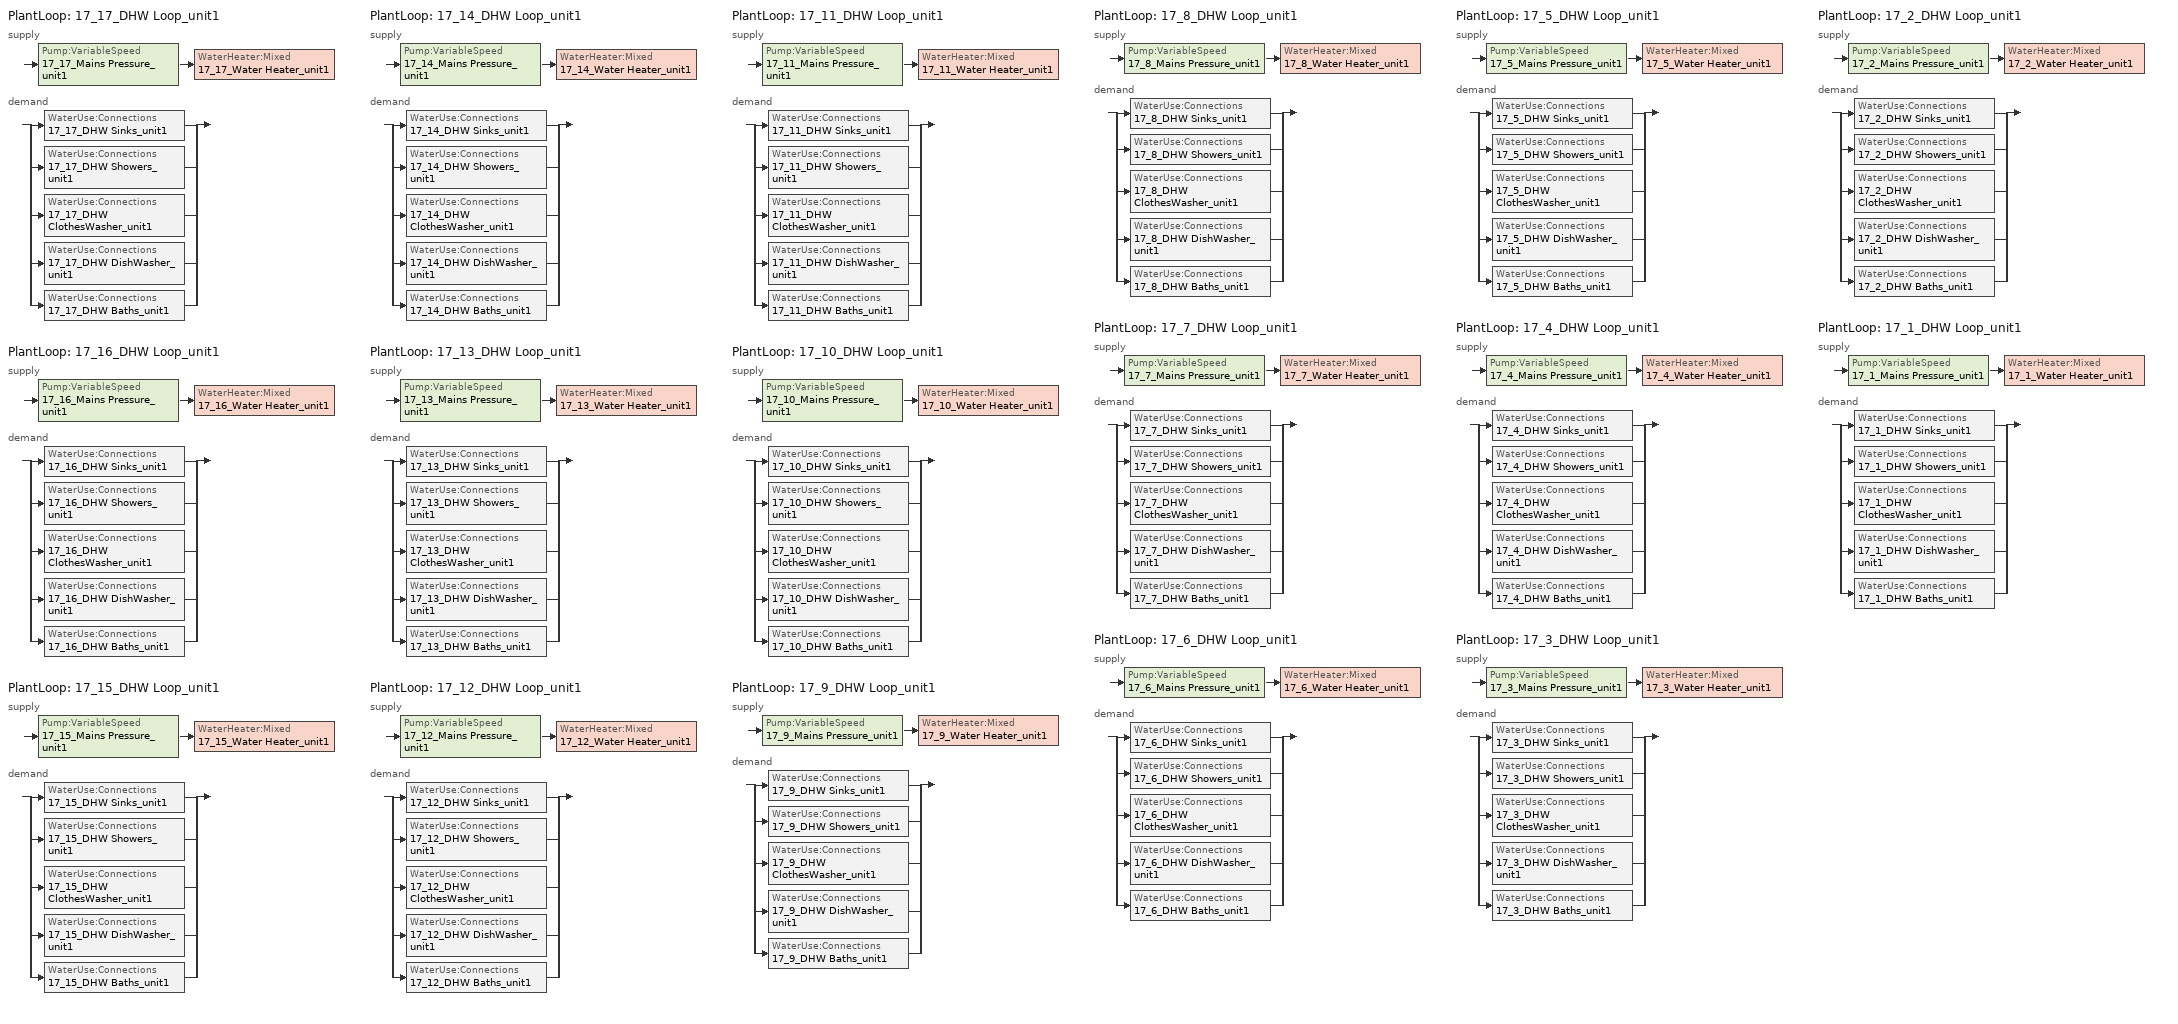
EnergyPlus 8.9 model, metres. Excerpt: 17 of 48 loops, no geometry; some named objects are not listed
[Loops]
PlantLoop '17_17_DHW Loop_unit1'
 supply: Pump:VariableSpeed '17_17_Mains Pressure_unit1' > WaterHeater:Mixed '17_17_Water Heater_unit1'
 demand: split
  | WaterUse:Connections '17_17_DHW Sinks_unit1'
  | WaterUse:Connections '17_17_DHW Showers_unit1'
  | WaterUse:Connections '17_17_DHW ClothesWasher_unit1'
  | WaterUse:Connections '17_17_DHW DishWasher_unit1'
  | WaterUse:Connections '17_17_DHW Baths_unit1'
PlantLoop '17_16_DHW Loop_unit1'
 supply: Pump:VariableSpeed '17_16_Mains Pressure_unit1' > WaterHeater:Mixed '17_16_Water Heater_unit1'
 demand: split
  | WaterUse:Connections '17_16_DHW Sinks_unit1'
  | WaterUse:Connections '17_16_DHW Showers_unit1'
  | WaterUse:Connections '17_16_DHW ClothesWasher_unit1'
  | WaterUse:Connections '17_16_DHW DishWasher_unit1'
  | WaterUse:Connections '17_16_DHW Baths_unit1'
PlantLoop '17_15_DHW Loop_unit1'
 supply: Pump:VariableSpeed '17_15_Mains Pressure_unit1' > WaterHeater:Mixed '17_15_Water Heater_unit1'
 demand: split
  | WaterUse:Connections '17_15_DHW Sinks_unit1'
  | WaterUse:Connections '17_15_DHW Showers_unit1'
  | WaterUse:Connections '17_15_DHW ClothesWasher_unit1'
  | WaterUse:Connections '17_15_DHW DishWasher_unit1'
  | WaterUse:Connections '17_15_DHW Baths_unit1'
PlantLoop '17_14_DHW Loop_unit1'
 supply: Pump:VariableSpeed '17_14_Mains Pressure_unit1' > WaterHeater:Mixed '17_14_Water Heater_unit1'
 demand: split
  | WaterUse:Connections '17_14_DHW Sinks_unit1'
  | WaterUse:Connections '17_14_DHW Showers_unit1'
  | WaterUse:Connections '17_14_DHW ClothesWasher_unit1'
  | WaterUse:Connections '17_14_DHW DishWasher_unit1'
  | WaterUse:Connections '17_14_DHW Baths_unit1'
PlantLoop '17_13_DHW Loop_unit1'
 supply: Pump:VariableSpeed '17_13_Mains Pressure_unit1' > WaterHeater:Mixed '17_13_Water Heater_unit1'
 demand: split
  | WaterUse:Connections '17_13_DHW Sinks_unit1'
  | WaterUse:Connections '17_13_DHW Showers_unit1'
  | WaterUse:Connections '17_13_DHW ClothesWasher_unit1'
  | WaterUse:Connections '17_13_DHW DishWasher_unit1'
  | WaterUse:Connections '17_13_DHW Baths_unit1'
PlantLoop '17_12_DHW Loop_unit1'
 supply: Pump:VariableSpeed '17_12_Mains Pressure_unit1' > WaterHeater:Mixed '17_12_Water Heater_unit1'
 demand: split
  | WaterUse:Connections '17_12_DHW Sinks_unit1'
  | WaterUse:Connections '17_12_DHW Showers_unit1'
  | WaterUse:Connections '17_12_DHW ClothesWasher_unit1'
  | WaterUse:Connections '17_12_DHW DishWasher_unit1'
  | WaterUse:Connections '17_12_DHW Baths_unit1'
PlantLoop '17_11_DHW Loop_unit1'
 supply: Pump:VariableSpeed '17_11_Mains Pressure_unit1' > WaterHeater:Mixed '17_11_Water Heater_unit1'
 demand: split
  | WaterUse:Connections '17_11_DHW Sinks_unit1'
  | WaterUse:Connections '17_11_DHW Showers_unit1'
  | WaterUse:Connections '17_11_DHW ClothesWasher_unit1'
  | WaterUse:Connections '17_11_DHW DishWasher_unit1'
  | WaterUse:Connections '17_11_DHW Baths_unit1'
PlantLoop '17_10_DHW Loop_unit1'
 supply: Pump:VariableSpeed '17_10_Mains Pressure_unit1' > WaterHeater:Mixed '17_10_Water Heater_unit1'
 demand: split
  | WaterUse:Connections '17_10_DHW Sinks_unit1'
  | WaterUse:Connections '17_10_DHW Showers_unit1'
  | WaterUse:Connections '17_10_DHW ClothesWasher_unit1'
  | WaterUse:Connections '17_10_DHW DishWasher_unit1'
  | WaterUse:Connections '17_10_DHW Baths_unit1'
PlantLoop '17_9_DHW Loop_unit1'
 supply: Pump:VariableSpeed '17_9_Mains Pressure_unit1' > WaterHeater:Mixed '17_9_Water Heater_unit1'
 demand: split
  | WaterUse:Connections '17_9_DHW Sinks_unit1'
  | WaterUse:Connections '17_9_DHW Showers_unit1'
  | WaterUse:Connections '17_9_DHW ClothesWasher_unit1'
  | WaterUse:Connections '17_9_DHW DishWasher_unit1'
  | WaterUse:Connections '17_9_DHW Baths_unit1'
PlantLoop '17_8_DHW Loop_unit1'
 supply: Pump:VariableSpeed '17_8_Mains Pressure_unit1' > WaterHeater:Mixed '17_8_Water Heater_unit1'
 demand: split
  | WaterUse:Connections '17_8_DHW Sinks_unit1'
  | WaterUse:Connections '17_8_DHW Showers_unit1'
  | WaterUse:Connections '17_8_DHW ClothesWasher_unit1'
  | WaterUse:Connections '17_8_DHW DishWasher_unit1'
  | WaterUse:Connections '17_8_DHW Baths_unit1'
PlantLoop '17_7_DHW Loop_unit1'
 supply: Pump:VariableSpeed '17_7_Mains Pressure_unit1' > WaterHeater:Mixed '17_7_Water Heater_unit1'
 demand: split
  | WaterUse:Connections '17_7_DHW Sinks_unit1'
  | WaterUse:Connections '17_7_DHW Showers_unit1'
  | WaterUse:Connections '17_7_DHW ClothesWasher_unit1'
  | WaterUse:Connections '17_7_DHW DishWasher_unit1'
  | WaterUse:Connections '17_7_DHW Baths_unit1'
PlantLoop '17_6_DHW Loop_unit1'
 supply: Pump:VariableSpeed '17_6_Mains Pressure_unit1' > WaterHeater:Mixed '17_6_Water Heater_unit1'
 demand: split
  | WaterUse:Connections '17_6_DHW Sinks_unit1'
  | WaterUse:Connections '17_6_DHW Showers_unit1'
  | WaterUse:Connections '17_6_DHW ClothesWasher_unit1'
  | WaterUse:Connections '17_6_DHW DishWasher_unit1'
  | WaterUse:Connections '17_6_DHW Baths_unit1'
PlantLoop '17_5_DHW Loop_unit1'
 supply: Pump:VariableSpeed '17_5_Mains Pressure_unit1' > WaterHeater:Mixed '17_5_Water Heater_unit1'
 demand: split
  | WaterUse:Connections '17_5_DHW Sinks_unit1'
  | WaterUse:Connections '17_5_DHW Showers_unit1'
  | WaterUse:Connections '17_5_DHW ClothesWasher_unit1'
  | WaterUse:Connections '17_5_DHW DishWasher_unit1'
  | WaterUse:Connections '17_5_DHW Baths_unit1'
PlantLoop '17_4_DHW Loop_unit1'
 supply: Pump:VariableSpeed '17_4_Mains Pressure_unit1' > WaterHeater:Mixed '17_4_Water Heater_unit1'
 demand: split
  | WaterUse:Connections '17_4_DHW Sinks_unit1'
  | WaterUse:Connections '17_4_DHW Showers_unit1'
  | WaterUse:Connections '17_4_DHW ClothesWasher_unit1'
  | WaterUse:Connections '17_4_DHW DishWasher_unit1'
  | WaterUse:Connections '17_4_DHW Baths_unit1'
PlantLoop '17_3_DHW Loop_unit1'
 supply: Pump:VariableSpeed '17_3_Mains Pressure_unit1' > WaterHeater:Mixed '17_3_Water Heater_unit1'
 demand: split
  | WaterUse:Connections '17_3_DHW Sinks_unit1'
  | WaterUse:Connections '17_3_DHW Showers_unit1'
  | WaterUse:Connections '17_3_DHW ClothesWasher_unit1'
  | WaterUse:Connections '17_3_DHW DishWasher_unit1'
  | WaterUse:Connections '17_3_DHW Baths_unit1'
PlantLoop '17_2_DHW Loop_unit1'
 supply: Pump:VariableSpeed '17_2_Mains Pressure_unit1' > WaterHeater:Mixed '17_2_Water Heater_unit1'
 demand: split
  | WaterUse:Connections '17_2_DHW Sinks_unit1'
  | WaterUse:Connections '17_2_DHW Showers_unit1'
  | WaterUse:Connections '17_2_DHW ClothesWasher_unit1'
  | WaterUse:Connections '17_2_DHW DishWasher_unit1'
  | WaterUse:Connections '17_2_DHW Baths_unit1'
PlantLoop '17_1_DHW Loop_unit1'
 supply: Pump:VariableSpeed '17_1_Mains Pressure_unit1' > WaterHeater:Mixed '17_1_Water Heater_unit1'
 demand: split
  | WaterUse:Connections '17_1_DHW Sinks_unit1'
  | WaterUse:Connections '17_1_DHW Showers_unit1'
  | WaterUse:Connections '17_1_DHW ClothesWasher_unit1'
  | WaterUse:Connections '17_1_DHW DishWasher_unit1'
  | WaterUse:Connections '17_1_DHW Baths_unit1'
[Sizing:Plant] Loop Type=Heating; Design Loop Exit Temperature {C}=48.8889; Loop Design Temperature Difference {deltaC}=5.55556
17_17_DHW Loop_unit1; 17_16_DHW Loop_unit1; 17_15_DHW Loop_unit1; 17_14_DHW Loop_unit1; 17_13_DHW Loop_unit1; 17_12_DHW Loop_unit1; 17_11_DHW Loop_unit1; 17_10_DHW Loop_unit1; 17_9_DHW Loop_unit1; 17_8_DHW Loop_unit1; 17_7_DHW Loop_unit1; 17_6_DHW Loop_unit1; 17_5_DHW Loop_unit1; 17_4_DHW Loop_unit1; 17_3_DHW Loop_unit1; 17_2_DHW Loop_unit1; 17_1_DHW Loop_unit1
[Pump:VariableSpeed] Design Maximum Flow Rate {m3/s}=autosize; Design Pump Head {Pa}=1; Design Power Consumption {W}=0; Motor Efficiency=1; Fraction of Motor Inefficiencies to Fluid Stream=0; Coefficient 1 of the Part Load Performance Curve=0; Coefficient 2 of the Part Load Performance Curve=1; Coefficient 3 of the Part Load Performance Curve=0; Coefficient 4 of the Part Load Performance Curve=0; Design Minimum Flow Rate {m3/s}=0; Pump Control Type=Intermittent
17_17_Mains Pressure_unit1; 17_16_Mains Pressure_unit1; 17_15_Mains Pressure_unit1; 17_14_Mains Pressure_unit1; 17_13_Mains Pressure_unit1; 17_12_Mains Pressure_unit1; 17_11_Mains Pressure_unit1; 17_10_Mains Pressure_unit1; 17_9_Mains Pressure_unit1; 17_8_Mains Pressure_unit1; 17_7_Mains Pressure_unit1; 17_6_Mains Pressure_unit1; 17_5_Mains Pressure_unit1; 17_4_Mains Pressure_unit1; 17_3_Mains Pressure_unit1; 17_2_Mains Pressure_unit1; 17_1_Mains Pressure_unit1
[WaterHeater:Mixed] Tank Volume {m3}=0.196841; Setpoint Temperature Schedule=17_dhw_setpt; Deadband Temperature Difference {deltaC}=2; Maximum Temperature Limit {C}=50; Heater Control Type=Cycle; Heater Maximum Capacity {W}=autosize; Heater Minimum Capacity {W}=0; Heater Ignition Minimum Flow Rate {m3/s}=0; Heater Fuel Type=electricity; Heater Thermal Efficiency=1; Ambient Temperature Indicator=Zone; Off Cycle Loss Coefficient to Ambient Temperature {W/K}=1.23162; Off Cycle Loss Fraction to Zone=1; On Cycle Loss Coefficient to Ambient Temperature {W/K}=1.23162; On Cycle Loss Fraction to Zone=1; Peak Use Flow Rate {m3/s}=0; Use Side Effectiveness=1; Source Side Effectiveness=1; Use Side Design Flow Rate {m3/s}=autosize; Source Side Design Flow Rate {m3/s}=0; Indirect Water Heating Recovery Time {hr}=1.5
Name | Ambient Temperature Zone
17_17_Water Heater_unit1 | 17_17_living_unit1
17_16_Water Heater_unit1 | 17_16_living_unit1
17_15_Water Heater_unit1 | 17_15_living_unit1
17_14_Water Heater_unit1 | 17_14_living_unit1
17_13_Water Heater_unit1 | 17_13_living_unit1
17_12_Water Heater_unit1 | 17_12_living_unit1
17_11_Water Heater_unit1 | 17_11_living_unit1
17_10_Water Heater_unit1 | 17_10_living_unit1
17_9_Water Heater_unit1 | 17_9_living_unit1
17_8_Water Heater_unit1 | 17_8_living_unit1
17_7_Water Heater_unit1 | 17_7_living_unit1
17_6_Water Heater_unit1 | 17_6_living_unit1
17_5_Water Heater_unit1 | 17_5_living_unit1
17_4_Water Heater_unit1 | 17_4_living_unit1
17_3_Water Heater_unit1 | 17_3_living_unit1
17_2_Water Heater_unit1 | 17_2_living_unit1
17_1_Water Heater_unit1 | 17_1_living_unit1
[WaterHeater:Sizing] Design Mode=ResidentialHUD-FHAMinimum; Number of Bedrooms=3; Number of Bathrooms=3
17_17_Water Heater_unit1; 17_16_Water Heater_unit1; 17_15_Water Heater_unit1; 17_14_Water Heater_unit1; 17_13_Water Heater_unit1; 17_12_Water Heater_unit1; 17_11_Water Heater_unit1; 17_10_Water Heater_unit1; 17_9_Water Heater_unit1; 17_8_Water Heater_unit1; 17_7_Water Heater_unit1; 17_6_Water Heater_unit1; 17_5_Water Heater_unit1; 17_4_Water Heater_unit1; 17_3_Water Heater_unit1; 17_2_Water Heater_unit1; 17_1_Water Heater_unit1
[PlantLoop] Fluid Type=Water; Maximum Loop Temperature {C}=100; Minimum Loop Temperature {C}=0; Maximum Loop Flow Rate {m3/s}=autosize; Minimum Loop Flow Rate {m3/s}=0; Plant Loop Volume {m3}=autocalculate; Load Distribution Scheme=Optimal
Name | Plant Equipment Operation Scheme
17_17_DHW Loop_unit1 | 17_17_DHW Loop Operation_unit1
17_16_DHW Loop_unit1 | 17_16_DHW Loop Operation_unit1
17_15_DHW Loop_unit1 | 17_15_DHW Loop Operation_unit1
17_14_DHW Loop_unit1 | 17_14_DHW Loop Operation_unit1
17_13_DHW Loop_unit1 | 17_13_DHW Loop Operation_unit1
17_12_DHW Loop_unit1 | 17_12_DHW Loop Operation_unit1
17_11_DHW Loop_unit1 | 17_11_DHW Loop Operation_unit1
17_10_DHW Loop_unit1 | 17_10_DHW Loop Operation_unit1
17_9_DHW Loop_unit1 | 17_9_DHW Loop Operation_unit1
17_8_DHW Loop_unit1 | 17_8_DHW Loop Operation_unit1
17_7_DHW Loop_unit1 | 17_7_DHW Loop Operation_unit1
17_6_DHW Loop_unit1 | 17_6_DHW Loop Operation_unit1
17_5_DHW Loop_unit1 | 17_5_DHW Loop Operation_unit1
17_4_DHW Loop_unit1 | 17_4_DHW Loop Operation_unit1
17_3_DHW Loop_unit1 | 17_3_DHW Loop Operation_unit1
17_2_DHW Loop_unit1 | 17_2_DHW Loop Operation_unit1
17_1_DHW Loop_unit1 | 17_1_DHW Loop Operation_unit1
[PlantEquipmentList]
17_17_DHW Plant Equipment_unit1: 17_17_Water Heater_unit1
17_16_DHW Plant Equipment_unit1: 17_16_Water Heater_unit1
17_15_DHW Plant Equipment_unit1: 17_15_Water Heater_unit1
17_14_DHW Plant Equipment_unit1: 17_14_Water Heater_unit1
17_13_DHW Plant Equipment_unit1: 17_13_Water Heater_unit1
17_12_DHW Plant Equipment_unit1: 17_12_Water Heater_unit1
17_11_DHW Plant Equipment_unit1: 17_11_Water Heater_unit1
17_10_DHW Plant Equipment_unit1: 17_10_Water Heater_unit1
17_9_DHW Plant Equipment_unit1: 17_9_Water Heater_unit1
17_8_DHW Plant Equipment_unit1: 17_8_Water Heater_unit1
17_7_DHW Plant Equipment_unit1: 17_7_Water Heater_unit1
17_6_DHW Plant Equipment_unit1: 17_6_Water Heater_unit1
17_5_DHW Plant Equipment_unit1: 17_5_Water Heater_unit1
17_4_DHW Plant Equipment_unit1: 17_4_Water Heater_unit1
17_3_DHW Plant Equipment_unit1: 17_3_Water Heater_unit1
17_2_DHW Plant Equipment_unit1: 17_2_Water Heater_unit1
17_1_DHW Plant Equipment_unit1: 17_1_Water Heater_unit1
[PlantEquipmentOperation:HeatingLoad] Load Range 1 Lower Limit {W}=0; Load Range 1 Upper Limit {W}=1000000000000000
Name | Range 1 Equipment List
17_17_DHW Control Scheme_unit1 | 17_17_DHW Plant Equipment_unit1
17_16_DHW Control Scheme_unit1 | 17_16_DHW Plant Equipment_unit1
17_15_DHW Control Scheme_unit1 | 17_15_DHW Plant Equipment_unit1
17_14_DHW Control Scheme_unit1 | 17_14_DHW Plant Equipment_unit1
17_13_DHW Control Scheme_unit1 | 17_13_DHW Plant Equipment_unit1
17_12_DHW Control Scheme_unit1 | 17_12_DHW Plant Equipment_unit1
17_11_DHW Control Scheme_unit1 | 17_11_DHW Plant Equipment_unit1
17_10_DHW Control Scheme_unit1 | 17_10_DHW Plant Equipment_unit1
17_9_DHW Control Scheme_unit1 | 17_9_DHW Plant Equipment_unit1
17_8_DHW Control Scheme_unit1 | 17_8_DHW Plant Equipment_unit1
17_7_DHW Control Scheme_unit1 | 17_7_DHW Plant Equipment_unit1
17_6_DHW Control Scheme_unit1 | 17_6_DHW Plant Equipment_unit1
17_5_DHW Control Scheme_unit1 | 17_5_DHW Plant Equipment_unit1
17_4_DHW Control Scheme_unit1 | 17_4_DHW Plant Equipment_unit1
17_3_DHW Control Scheme_unit1 | 17_3_DHW Plant Equipment_unit1
17_2_DHW Control Scheme_unit1 | 17_2_DHW Plant Equipment_unit1
17_1_DHW Control Scheme_unit1 | 17_1_DHW Plant Equipment_unit1
[PlantEquipmentOperationSchemes] Control Scheme 1 Schedule=17_always_avail
Name | Control Scheme 1
17_17_DHW Loop Operation_unit1 | 17_17_DHW Control Scheme_unit1
17_16_DHW Loop Operation_unit1 | 17_16_DHW Control Scheme_unit1
17_15_DHW Loop Operation_unit1 | 17_15_DHW Control Scheme_unit1
17_14_DHW Loop Operation_unit1 | 17_14_DHW Control Scheme_unit1
17_13_DHW Loop Operation_unit1 | 17_13_DHW Control Scheme_unit1
17_12_DHW Loop Operation_unit1 | 17_12_DHW Control Scheme_unit1
17_11_DHW Loop Operation_unit1 | 17_11_DHW Control Scheme_unit1
17_10_DHW Loop Operation_unit1 | 17_10_DHW Control Scheme_unit1
17_9_DHW Loop Operation_unit1 | 17_9_DHW Control Scheme_unit1
17_8_DHW Loop Operation_unit1 | 17_8_DHW Control Scheme_unit1
17_7_DHW Loop Operation_unit1 | 17_7_DHW Control Scheme_unit1
17_6_DHW Loop Operation_unit1 | 17_6_DHW Control Scheme_unit1
17_5_DHW Loop Operation_unit1 | 17_5_DHW Control Scheme_unit1
17_4_DHW Loop Operation_unit1 | 17_4_DHW Control Scheme_unit1
17_3_DHW Loop Operation_unit1 | 17_3_DHW Control Scheme_unit1
17_2_DHW Loop Operation_unit1 | 17_2_DHW Control Scheme_unit1
17_1_DHW Loop Operation_unit1 | 17_1_DHW Control Scheme_unit1
[SetpointManager:Scheduled] Control Variable=Temperature; Schedule=17_DHWSupplySetpoint
Name | Setpoint Node or NodeList
17_17_DHW Loop Setpoint Manager_unit1 | 17_17_DHW Supply Outlet Node_unit1
17_16_DHW Loop Setpoint Manager_unit1 | 17_16_DHW Supply Outlet Node_unit1
17_15_DHW Loop Setpoint Manager_unit1 | 17_15_DHW Supply Outlet Node_unit1
17_14_DHW Loop Setpoint Manager_unit1 | 17_14_DHW Supply Outlet Node_unit1
17_13_DHW Loop Setpoint Manager_unit1 | 17_13_DHW Supply Outlet Node_unit1
17_12_DHW Loop Setpoint Manager_unit1 | 17_12_DHW Supply Outlet Node_unit1
17_11_DHW Loop Setpoint Manager_unit1 | 17_11_DHW Supply Outlet Node_unit1
17_10_DHW Loop Setpoint Manager_unit1 | 17_10_DHW Supply Outlet Node_unit1
17_9_DHW Loop Setpoint Manager_unit1 | 17_9_DHW Supply Outlet Node_unit1
17_8_DHW Loop Setpoint Manager_unit1 | 17_8_DHW Supply Outlet Node_unit1
17_7_DHW Loop Setpoint Manager_unit1 | 17_7_DHW Supply Outlet Node_unit1
17_6_DHW Loop Setpoint Manager_unit1 | 17_6_DHW Supply Outlet Node_unit1
17_5_DHW Loop Setpoint Manager_unit1 | 17_5_DHW Supply Outlet Node_unit1
17_4_DHW Loop Setpoint Manager_unit1 | 17_4_DHW Supply Outlet Node_unit1
17_3_DHW Loop Setpoint Manager_unit1 | 17_3_DHW Supply Outlet Node_unit1
17_2_DHW Loop Setpoint Manager_unit1 | 17_2_DHW Supply Outlet Node_unit1
17_1_DHW Loop Setpoint Manager_unit1 | 17_1_DHW Supply Outlet Node_unit1
[WaterUse:Equipment]
Name | Peak Flow Rate {m3/s} | Flow Rate Fraction Schedule | Target Temperature Schedule
17_17_Clothes Washer_unit1; 17_16_Clothes Washer_unit1; 17_15_Clothes Washer_unit1; 17_14_Clothes Washer_unit1; 17_13_Clothes Washer_unit1; 17_12_Clothes Washer_unit1; 17_11_Clothes Washer_unit1; 17_10_Clothes Washer_unit1; 17_9_Clothes Washer_unit1; 17_8_Clothes Washer_unit1; 17_7_Clothes Washer_unit1; 17_6_Clothes Washer_unit1; 17_5_Clothes Washer_unit1; 17_4_Clothes Washer_unit1; 17_3_Clothes Washer_unit1; 17_2_Clothes Washer_unit1; 17_1_Clothes Washer_unit1 | 1.62192e-06 | 17_ClothesWasher | 17_CWWaterTempSchedule
17_17_Dishwasher_unit1; 17_16_Dishwasher_unit1; 17_15_Dishwasher_unit1; 17_14_Dishwasher_unit1; 17_13_Dishwasher_unit1; 17_12_Dishwasher_unit1; 17_11_Dishwasher_unit1; 17_10_Dishwasher_unit1; 17_9_Dishwasher_unit1; 17_8_Dishwasher_unit1; 17_7_Dishwasher_unit1; 17_6_Dishwasher_unit1; 17_5_Dishwasher_unit1; 17_4_Dishwasher_unit1; 17_3_Dishwasher_unit1; 17_2_Dishwasher_unit1; 17_1_Dishwasher_unit1 | 6.36685e-07 | 17_Dishwasher | 17_DWWaterTempSchedule
17_17_Sinks_unit1; 17_16_Sinks_unit1; 17_15_Sinks_unit1; 17_14_Sinks_unit1; 17_13_Sinks_unit1; 17_12_Sinks_unit1; 17_11_Sinks_unit1; 17_10_Sinks_unit1; 17_9_Sinks_unit1; 17_8_Sinks_unit1; 17_7_Sinks_unit1; 17_6_Sinks_unit1; 17_5_Sinks_unit1; 17_4_Sinks_unit1; 17_3_Sinks_unit1; 17_2_Sinks_unit1; 17_1_Sinks_unit1 | 7.1934e-05 | 17_BA_sink_sch | 17_SSBWaterTempSchedule
17_17_Showers_unit1; 17_16_Showers_unit1; 17_15_Showers_unit1; 17_14_Showers_unit1; 17_13_Showers_unit1; 17_12_Showers_unit1; 17_11_Showers_unit1; 17_10_Showers_unit1; 17_9_Showers_unit1; 17_8_Showers_unit1; 17_7_Showers_unit1; 17_6_Showers_unit1; 17_5_Showers_unit1; 17_4_Showers_unit1; 17_3_Showers_unit1; 17_2_Showers_unit1; 17_1_Showers_unit1 | 0.000141975 | 17_BA_shower_sch | 17_SSBWaterTempSchedule
17_17_Baths_unit1; 17_16_Baths_unit1; 17_15_Baths_unit1; 17_14_Baths_unit1; 17_13_Baths_unit1; 17_12_Baths_unit1; 17_11_Baths_unit1; 17_10_Baths_unit1; 17_9_Baths_unit1; 17_8_Baths_unit1; 17_7_Baths_unit1; 17_6_Baths_unit1; 17_5_Baths_unit1; 17_4_Baths_unit1; 17_3_Baths_unit1; 17_2_Baths_unit1; 17_1_Baths_unit1 | 0.00027764 | 17_BA_bath_sch | 17_SSBWaterTempSchedule
[WaterUse:Connections] Drain Water Heat Exchanger Type=None
Name | Water Use Equipment 1
17_17_DHW Sinks_unit1 | 17_17_Sinks_unit1
17_17_DHW Showers_unit1 | 17_17_Showers_unit1
17_17_DHW ClothesWasher_unit1 | 17_17_Clothes Washer_unit1
17_17_DHW DishWasher_unit1 | 17_17_Dishwasher_unit1
17_17_DHW Baths_unit1 | 17_17_Baths_unit1
17_16_DHW Sinks_unit1 | 17_16_Sinks_unit1
17_16_DHW Showers_unit1 | 17_16_Showers_unit1
17_16_DHW ClothesWasher_unit1 | 17_16_Clothes Washer_unit1
17_16_DHW DishWasher_unit1 | 17_16_Dishwasher_unit1
17_16_DHW Baths_unit1 | 17_16_Baths_unit1
17_15_DHW Sinks_unit1 | 17_15_Sinks_unit1
17_15_DHW Showers_unit1 | 17_15_Showers_unit1
17_15_DHW ClothesWasher_unit1 | 17_15_Clothes Washer_unit1
17_15_DHW DishWasher_unit1 | 17_15_Dishwasher_unit1
17_15_DHW Baths_unit1 | 17_15_Baths_unit1
17_14_DHW Sinks_unit1 | 17_14_Sinks_unit1
17_14_DHW Showers_unit1 | 17_14_Showers_unit1
17_14_DHW ClothesWasher_unit1 | 17_14_Clothes Washer_unit1
17_14_DHW DishWasher_unit1 | 17_14_Dishwasher_unit1
17_14_DHW Baths_unit1 | 17_14_Baths_unit1
17_13_DHW Sinks_unit1 | 17_13_Sinks_unit1
17_13_DHW Showers_unit1 | 17_13_Showers_unit1
17_13_DHW ClothesWasher_unit1 | 17_13_Clothes Washer_unit1
17_13_DHW DishWasher_unit1 | 17_13_Dishwasher_unit1
17_13_DHW Baths_unit1 | 17_13_Baths_unit1
17_12_DHW Sinks_unit1 | 17_12_Sinks_unit1
17_12_DHW Showers_unit1 | 17_12_Showers_unit1
17_12_DHW ClothesWasher_unit1 | 17_12_Clothes Washer_unit1
17_12_DHW DishWasher_unit1 | 17_12_Dishwasher_unit1
17_12_DHW Baths_unit1 | 17_12_Baths_unit1
17_11_DHW Sinks_unit1 | 17_11_Sinks_unit1
17_11_DHW Showers_unit1 | 17_11_Showers_unit1
17_11_DHW ClothesWasher_unit1 | 17_11_Clothes Washer_unit1
17_11_DHW DishWasher_unit1 | 17_11_Dishwasher_unit1
17_11_DHW Baths_unit1 | 17_11_Baths_unit1
17_10_DHW Sinks_unit1 | 17_10_Sinks_unit1
17_10_DHW Showers_unit1 | 17_10_Showers_unit1
17_10_DHW ClothesWasher_unit1 | 17_10_Clothes Washer_unit1
17_10_DHW DishWasher_unit1 | 17_10_Dishwasher_unit1
17_10_DHW Baths_unit1 | 17_10_Baths_unit1
17_9_DHW Sinks_unit1 | 17_9_Sinks_unit1
17_9_DHW Showers_unit1 | 17_9_Showers_unit1
17_9_DHW ClothesWasher_unit1 | 17_9_Clothes Washer_unit1
17_9_DHW DishWasher_unit1 | 17_9_Dishwasher_unit1
17_9_DHW Baths_unit1 | 17_9_Baths_unit1
17_8_DHW Sinks_unit1 | 17_8_Sinks_unit1
17_8_DHW Showers_unit1 | 17_8_Showers_unit1
17_8_DHW ClothesWasher_unit1 | 17_8_Clothes Washer_unit1
17_8_DHW DishWasher_unit1 | 17_8_Dishwasher_unit1
17_8_DHW Baths_unit1 | 17_8_Baths_unit1
17_7_DHW Sinks_unit1 | 17_7_Sinks_unit1
17_7_DHW Showers_unit1 | 17_7_Showers_unit1
17_7_DHW ClothesWasher_unit1 | 17_7_Clothes Washer_unit1
17_7_DHW DishWasher_unit1 | 17_7_Dishwasher_unit1
17_7_DHW Baths_unit1 | 17_7_Baths_unit1
17_6_DHW Sinks_unit1 | 17_6_Sinks_unit1
17_6_DHW Showers_unit1 | 17_6_Showers_unit1
17_6_DHW ClothesWasher_unit1 | 17_6_Clothes Washer_unit1
17_6_DHW DishWasher_unit1 | 17_6_Dishwasher_unit1
17_6_DHW Baths_unit1 | 17_6_Baths_unit1
17_5_DHW Sinks_unit1 | 17_5_Sinks_unit1
17_5_DHW Showers_unit1 | 17_5_Showers_unit1
17_5_DHW ClothesWasher_unit1 | 17_5_Clothes Washer_unit1
17_5_DHW DishWasher_unit1 | 17_5_Dishwasher_unit1
17_5_DHW Baths_unit1 | 17_5_Baths_unit1
17_4_DHW Sinks_unit1 | 17_4_Sinks_unit1
17_4_DHW Showers_unit1 | 17_4_Showers_unit1
17_4_DHW ClothesWasher_unit1 | 17_4_Clothes Washer_unit1
17_4_DHW DishWasher_unit1 | 17_4_Dishwasher_unit1
17_4_DHW Baths_unit1 | 17_4_Baths_unit1
17_3_DHW Sinks_unit1 | 17_3_Sinks_unit1
17_3_DHW Showers_unit1 | 17_3_Showers_unit1
17_3_DHW ClothesWasher_unit1 | 17_3_Clothes Washer_unit1
17_3_DHW DishWasher_unit1 | 17_3_Dishwasher_unit1
17_3_DHW Baths_unit1 | 17_3_Baths_unit1
17_2_DHW Sinks_unit1 | 17_2_Sinks_unit1
17_2_DHW Showers_unit1 | 17_2_Showers_unit1
17_2_DHW ClothesWasher_unit1 | 17_2_Clothes Washer_unit1
17_2_DHW DishWasher_unit1 | 17_2_Dishwasher_unit1
17_2_DHW Baths_unit1 | 17_2_Baths_unit1
17_1_DHW Sinks_unit1 | 17_1_Sinks_unit1
17_1_DHW Showers_unit1 | 17_1_Showers_unit1
17_1_DHW ClothesWasher_unit1 | 17_1_Clothes Washer_unit1
17_1_DHW DishWasher_unit1 | 17_1_Dishwasher_unit1
17_1_DHW Baths_unit1 | 17_1_Baths_unit1
[Schedule:Day:Hourly]
17_DishwasherWeekday: 0.115858, 0.0514759, 0.0385692, 0.0257379, 0.0257379, 0.0772138, 0.154503, 0.231792, 0.437922, 0.489398, 0.425016, 0.360633, 0.309082, 0.347726, 0.283344, 0.270437, 0.283344, 0.373464, 0.656883, 0.8372, 0.682621, 0.502305, 0.33482, 0.231792
17_DishwasherWeekend: 0.124134, 0.0551527, 0.0413241, 0.0275764, 0.0275764, 0.0827291, 0.165539, 0.248349, 0.469202, 0.524355, 0.455374, 0.386393, 0.331159, 0.372564, 0.303583, 0.289754, 0.303583, 0.40014, 0.703804, 0.897, 0.73138, 0.538184, 0.358735, 0.248349
17_DishwasherVacation; 17_ClothesWasherVacation: 0, 0, 0, 0, 0, 0, 0, 0, 0, 0, 0, 0, 0, 0, 0, 0, 0, 0, 0, 0, 0, 0, 0, 0
17_ClothesWasherWeekday: 0.0796475, 0.0637009, 0.0318078, 0.0318078, 0.0637009, 0.095594, 0.191188, 0.414354, 0.621574, 0.7332, 0.717253, 0.637521, 0.573735, 0.510034, 0.446247, 0.414354, 0.430301, 0.414354, 0.414354, 0.414354, 0.414354, 0.398408, 0.270921, 0.143434
17_ClothesWasherWeekend: 0.097441, 0.077932, 0.0389138, 0.0389138, 0.077932, 0.11695, 0.2339, 0.506923, 0.760436, 0.897, 0.877491, 0.779946, 0.701909, 0.623977, 0.545941, 0.506923, 0.526432, 0.506923, 0.506923, 0.506923, 0.506923, 0.487414, 0.331446, 0.175477
[Schedule:Week:Compact]
17_DishwasherWeek: For: Weekdays, 17_DishwasherWeekday, For: CustomDay1, 17_DishwasherVacation, For: AllOtherDays, 17_DishwasherWeekend
17_ClothesWasherWeek: For: Weekdays, 17_ClothesWasherWeekday, For: CustomDay1, 17_ClothesWasherVacation, For: AllOtherDays, 17_ClothesWasherWeekend
[Schedule:Year]
17_Dishwasher: 17_DishwasherWeek, 1, 1, 12, 31
17_ClothesWasher: 17_ClothesWasherWeek, 1, 1, 12, 31
[Schedule:Compact]
17_BA_shower_sch: Through: 12/31, For: AllDays, Until: 1:00, 0.00204722, Until: 2:00, 0.000930554, Until: 3:00, 0.000558333, Until: 4:00, 0.000930554, Until: 5:00, 0.00260555, Until: 6:00, 0.00967777, Until: 7:00, 0.0219611, Until: 8:00, 0.021775, Until: 9:00, 0.0176805, Until: 10:00, 0.0137722, Until: 11:00, 0.0111667, Until: 12:00, 0.00874721, Until: 13:00, 0.00632777, Until: 14:00, 0.00539722, Until: 15:00, 0.00483888, Until: 16:00, 0.00465277, Until: 17:00, 0.00558333, Until: 18:00, 0.00725832, Until: 19:00, 0.00781666, Until: 20:00, 0.00781666, Until: 21:00, 0.00781666, Until: 22:00, 0.00763055, Until: 23:00, 0.00539722, Until: 24:00, 0.00390833
17_BA_bath_sch: Through: 12/31, For: AllDays, Until: 1:00, 0.000190545, Until: 2:00, 9.52723e-05, Until: 3:00, 9.52723e-05, Until: 4:00, 9.52723e-05, Until: 5:00, 0.000190545, Until: 6:00, 0.000452543, Until: 7:00, 0.00109563, Until: 8:00, 0.00138145, Until: 9:00, 0.00157199, Until: 10:00, 0.00138145, Until: 11:00, 0.00109563, Until: 12:00, 0.000833632, Until: 13:00, 0.00073836, Until: 14:00, 0.000547816, Until: 15:00, 0.000547816, Until: 16:00, 0.000547816, Until: 17:00, 0.000928905, Until: 18:00, 0.00109563, Until: 19:00, 0.00183399, Until: 20:00, 0.00238181, Until: 21:00, 0.00238181, Until: 22:00, 0.00183399, Until: 23:00, 0.00157199, Until: 24:00, 0.000928905
17_BA_sink_sch: Through: 12/31, For: AllDays, Until: 1:00, 0.00458624, Until: 2:00, 0.00229312, Until: 3:00, 0.00163794, Until: 4:00, 0.00163794, Until: 5:00, 0.00229312, Until: 6:00, 0.00589659, Until: 7:00, 0.0137587, Until: 8:00, 0.0203105, Until: 9:00, 0.0216208, Until: 10:00, 0.0203105, Until: 11:00, 0.0176898, Until: 12:00, 0.0163794, Until: 13:00, 0.0160518, Until: 14:00, 0.0147415, Until: 15:00, 0.0140863, Until: 16:00, 0.0134311, Until: 17:00, 0.0157243, Until: 18:00, 0.0212933, Until: 19:00, 0.0245691, Until: 20:00, 0.0226036, Until: 21:00, 0.0186725, Until: 22:00, 0.0157243, Until: 23:00, 0.0131035, Until: 24:00, 0.00884489
17_dhw_setpt: Through: 12/31, For: AllDays, Until 24:00, 48
17_always_avail: Through: 12/31, For: AllDays, Until: 24:00, 1
[Schedule:Constant]
17_DWWaterTempSchedule; 17_CWWaterTempSchedule; 17_DHWSupplySetpoint: Temperature, 48.8889
17_SSBWaterTempSchedule: Temperature, 40.5556
